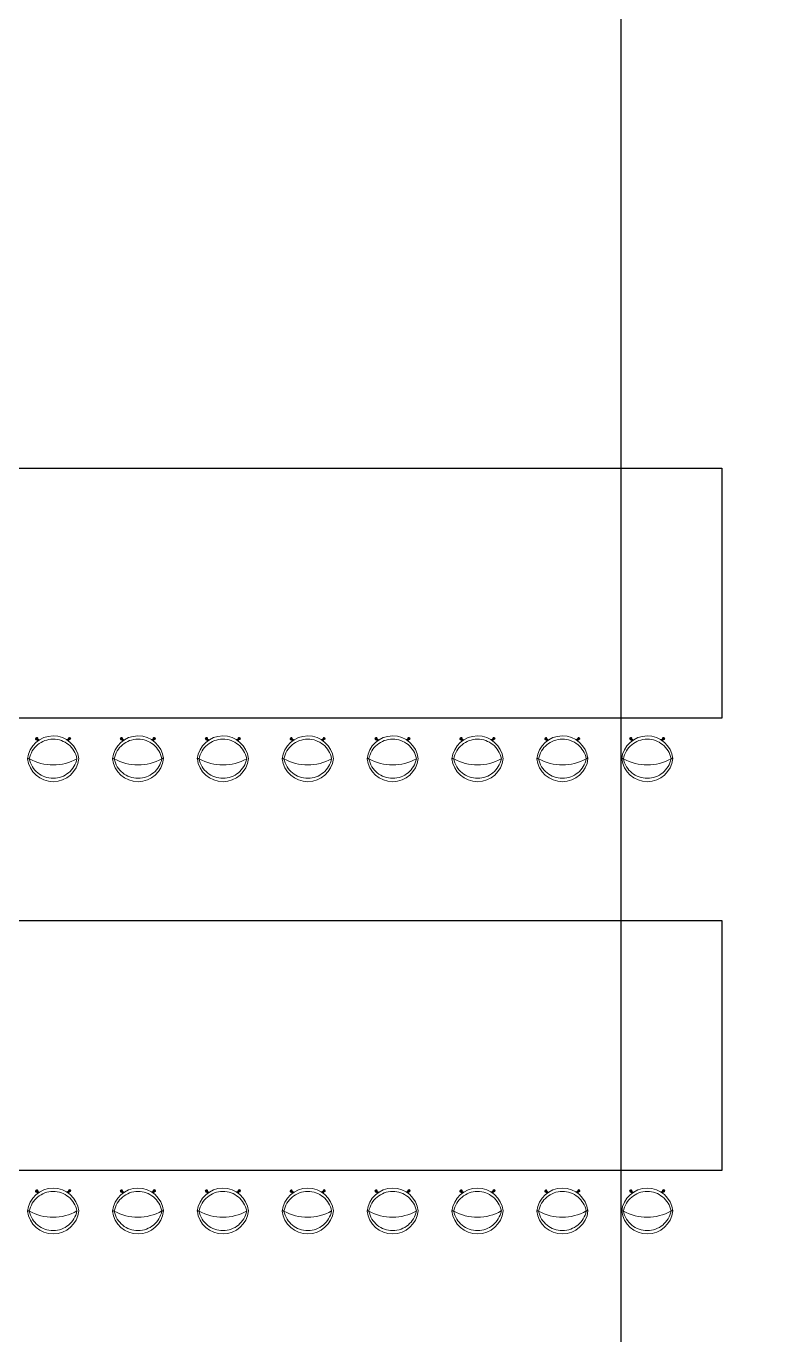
# Model space of a CAD drawing. Header units: metres. Extents: x 257 to 767, y -173 to 1.
# Drawn here: x 331.92 to 337.41, y -106.64 to -96.93 of the extents above; entities that cross this region are included whole.
import ezdxf

# ---------------------------------------------------------------- set-up
doc = ezdxf.new("R2010")
doc.units = ezdxf.units.M
doc.header["$LTSCALE"] = 10
doc.linetypes.add('HIDDEN2', pattern=[4.7625, 3.175, -1.5875])
doc.layers.get('0').update_dxf_attribs({"color": 254})
doc.layers.add('ELETEXTO LUMINÁRIAS', color=254, linetype='Continuous')
doc.layers.add('estofado', color=7, linetype='Continuous', lineweight=25)

msp = doc.modelspace()

# ---------------------------------------------------------------- hatches: boundary and pattern name
at = {"layer": 'estofado', "linetype": 'ByBlock', "lineweight": 5, "ltscale": 0.2}
h = msp.add_hatch(color=254, dxfattribs=at)
h.dxf.hatch_style = 1
h.set_gradient(color1=(193, 199, 200), one_color=1, tint=1, name='SPHERICAL')
h.paths.add_polyline_path([(331.9961, -102.2142, 0.86376), (331.9922, -102.2182), (331.9973, -102.2246, -4.344732), (332.0026, -102.2193)])
h = msp.add_hatch(color=254, dxfattribs=at)
h.dxf.hatch_style = 1
h.set_gradient(color1=(193, 199, 200), one_color=1, tint=1)
h.paths.add_polyline_path([(332.0042, -102.2332, -0.013586), (332.0128, -102.2273), (331.9961, -102.2142, 0.86376), (331.9922, -102.2182)])
h = msp.add_hatch(color=254, dxfattribs=at)
h.dxf.hatch_style = 1
h.set_gradient(color1=(193, 199, 200), one_color=1, tint=1)
h.paths.add_polyline_path([(332.221, -102.2264, -0.013586), (332.2296, -102.2323), (332.2415, -102.2171, 0.86376), (332.2375, -102.2132)])
h = msp.add_hatch(color=254, dxfattribs=at)
h.dxf.hatch_style = 1
h.set_gradient(color1=(193, 199, 200), one_color=1, tint=1, name='SPHERICAL')
h.paths.add_polyline_path([(332.2311, -102.2183), (332.2375, -102.2132, -0.86376), (332.2415, -102.2171), (332.2364, -102.2235, 4.344732)])
h = msp.add_hatch(color=254, dxfattribs=at)
h.dxf.hatch_style = 1
h.set_gradient(color1=(193, 199, 200), one_color=1, tint=1, name='SPHERICAL')
h.paths.add_polyline_path([(332.6268, -102.2142, 0.86376), (332.6229, -102.2182), (332.628, -102.2246, -4.344732), (332.6332, -102.2193)])
h = msp.add_hatch(color=254, dxfattribs=at)
h.dxf.hatch_style = 1
h.set_gradient(color1=(193, 199, 200), one_color=1, tint=1)
h.paths.add_polyline_path([(332.6349, -102.2332, -0.013586), (332.6434, -102.2273), (332.6268, -102.2142, 0.86376), (332.6229, -102.2182)])
h = msp.add_hatch(color=254, dxfattribs=at)
h.dxf.hatch_style = 1
h.set_gradient(color1=(193, 199, 200), one_color=1, tint=1)
h.paths.add_polyline_path([(332.8517, -102.2264, -0.013586), (332.8603, -102.2323), (332.8722, -102.2171, 0.86376), (332.8682, -102.2132)])
h = msp.add_hatch(color=254, dxfattribs=at)
h.dxf.hatch_style = 1
h.set_gradient(color1=(193, 199, 200), one_color=1, tint=1, name='SPHERICAL')
h.paths.add_polyline_path([(332.8618, -102.2183), (332.8682, -102.2132, -0.86376), (332.8722, -102.2171), (332.8671, -102.2235, 4.344732)])
h = msp.add_hatch(color=254, dxfattribs=at)
h.dxf.hatch_style = 1
h.set_gradient(color1=(193, 199, 200), one_color=1, tint=1, name='SPHERICAL')
h.paths.add_polyline_path([(333.2575, -102.2142, 0.86376), (333.2535, -102.2182), (333.2587, -102.2246, -4.344732), (333.2639, -102.2193)])
h = msp.add_hatch(color=254, dxfattribs=at)
h.dxf.hatch_style = 1
h.set_gradient(color1=(193, 199, 200), one_color=1, tint=1)
h.paths.add_polyline_path([(333.2656, -102.2332, -0.013586), (333.2741, -102.2273), (333.2575, -102.2142, 0.86376), (333.2535, -102.2182)])
h = msp.add_hatch(color=254, dxfattribs=at)
h.dxf.hatch_style = 1
h.set_gradient(color1=(193, 199, 200), one_color=1, tint=1)
h.paths.add_polyline_path([(333.4824, -102.2264, -0.013586), (333.4909, -102.2323), (333.5029, -102.2171, 0.86376), (333.4989, -102.2132)])
h = msp.add_hatch(color=254, dxfattribs=at)
h.dxf.hatch_style = 1
h.set_gradient(color1=(193, 199, 200), one_color=1, tint=1, name='SPHERICAL')
h.paths.add_polyline_path([(333.4925, -102.2183), (333.4989, -102.2132, -0.86376), (333.5029, -102.2171), (333.4978, -102.2235, 4.344732)])
h = msp.add_hatch(color=254, dxfattribs=at)
h.dxf.hatch_style = 1
h.set_gradient(color1=(193, 199, 200), one_color=1, tint=1, name='SPHERICAL')
h.paths.add_polyline_path([(333.8882, -102.2142, 0.86376), (333.8842, -102.2182), (333.8893, -102.2246, -4.344732), (333.8946, -102.2193)])
h = msp.add_hatch(color=254, dxfattribs=at)
h.dxf.hatch_style = 1
h.set_gradient(color1=(193, 199, 200), one_color=1, tint=1)
h.paths.add_polyline_path([(333.8963, -102.2332, -0.013586), (333.9048, -102.2273), (333.8882, -102.2142, 0.86376), (333.8842, -102.2182)])
h = msp.add_hatch(color=254, dxfattribs=at)
h.dxf.hatch_style = 1
h.set_gradient(color1=(193, 199, 200), one_color=1, tint=1)
h.paths.add_polyline_path([(334.113, -102.2264, -0.013586), (334.1216, -102.2323), (334.1335, -102.2171, 0.86376), (334.1295, -102.2132)])
h = msp.add_hatch(color=254, dxfattribs=at)
h.dxf.hatch_style = 1
h.set_gradient(color1=(193, 199, 200), one_color=1, tint=1, name='SPHERICAL')
h.paths.add_polyline_path([(334.1232, -102.2183), (334.1295, -102.2132, -0.86376), (334.1335, -102.2171), (334.1285, -102.2235, 4.344732)])
h = msp.add_hatch(color=254, dxfattribs=at)
h.dxf.hatch_style = 1
h.set_gradient(color1=(193, 199, 200), one_color=1, tint=1, name='SPHERICAL')
h.paths.add_polyline_path([(334.5189, -102.2142, 0.86376), (334.5149, -102.2182), (334.52, -102.2246, -4.344732), (334.5253, -102.2193)])
h = msp.add_hatch(color=254, dxfattribs=at)
h.dxf.hatch_style = 1
h.set_gradient(color1=(193, 199, 200), one_color=1, tint=1)
h.paths.add_polyline_path([(334.527, -102.2332, -0.013586), (334.5355, -102.2273), (334.5189, -102.2142, 0.86376), (334.5149, -102.2182)])
h = msp.add_hatch(color=254, dxfattribs=at)
h.dxf.hatch_style = 1
h.set_gradient(color1=(193, 199, 200), one_color=1, tint=1)
h.paths.add_polyline_path([(334.7437, -102.2264, -0.013586), (334.7523, -102.2323), (334.7642, -102.2171, 0.86376), (334.7602, -102.2132)])
h = msp.add_hatch(color=254, dxfattribs=at)
h.dxf.hatch_style = 1
h.set_gradient(color1=(193, 199, 200), one_color=1, tint=1, name='SPHERICAL')
h.paths.add_polyline_path([(334.7539, -102.2183), (334.7602, -102.2132, -0.86376), (334.7642, -102.2171), (334.7592, -102.2235, 4.344732)])
h = msp.add_hatch(color=254, dxfattribs=at)
h.dxf.hatch_style = 1
h.set_gradient(color1=(193, 199, 200), one_color=1, tint=1, name='SPHERICAL')
h.paths.add_polyline_path([(335.1496, -102.2142, 0.86376), (335.1456, -102.2182), (335.1507, -102.2246, -4.344732), (335.156, -102.2193)])
h = msp.add_hatch(color=254, dxfattribs=at)
h.dxf.hatch_style = 1
h.set_gradient(color1=(193, 199, 200), one_color=1, tint=1)
h.paths.add_polyline_path([(335.1576, -102.2332, -0.013586), (335.1662, -102.2273), (335.1496, -102.2142, 0.86376), (335.1456, -102.2182)])
h = msp.add_hatch(color=254, dxfattribs=at)
h.dxf.hatch_style = 1
h.set_gradient(color1=(193, 199, 200), one_color=1, tint=1)
h.paths.add_polyline_path([(335.3744, -102.2264, -0.013586), (335.383, -102.2323), (335.3949, -102.2171, 0.86376), (335.3909, -102.2132)])
h = msp.add_hatch(color=254, dxfattribs=at)
h.dxf.hatch_style = 1
h.set_gradient(color1=(193, 199, 200), one_color=1, tint=1, name='SPHERICAL')
h.paths.add_polyline_path([(335.3845, -102.2183), (335.3909, -102.2132, -0.86376), (335.3949, -102.2171), (335.3899, -102.2235, 4.344732)])
h = msp.add_hatch(color=254, dxfattribs=at)
h.dxf.hatch_style = 1
h.set_gradient(color1=(193, 199, 200), one_color=1, tint=1, name='SPHERICAL')
h.paths.add_polyline_path([(335.7802, -102.2142, 0.86376), (335.7763, -102.2182), (335.7814, -102.2246, -4.344732), (335.7867, -102.2193)])
h = msp.add_hatch(color=254, dxfattribs=at)
h.dxf.hatch_style = 1
h.set_gradient(color1=(193, 199, 200), one_color=1, tint=1)
h.paths.add_polyline_path([(335.7883, -102.2332, -0.013586), (335.7969, -102.2273), (335.7802, -102.2142, 0.86376), (335.7763, -102.2182)])
h = msp.add_hatch(color=254, dxfattribs=at)
h.dxf.hatch_style = 1
h.set_gradient(color1=(193, 199, 200), one_color=1, tint=1)
h.paths.add_polyline_path([(336.0051, -102.2264, -0.013586), (336.0137, -102.2323), (336.0256, -102.2171, 0.86376), (336.0216, -102.2132)])
h = msp.add_hatch(color=254, dxfattribs=at)
h.dxf.hatch_style = 1
h.set_gradient(color1=(193, 199, 200), one_color=1, tint=1, name='SPHERICAL')
h.paths.add_polyline_path([(336.0152, -102.2183), (336.0216, -102.2132, -0.86376), (336.0256, -102.2171), (336.0205, -102.2235, 4.344732)])
h = msp.add_hatch(color=254, dxfattribs=at)
h.dxf.hatch_style = 1
h.set_gradient(color1=(193, 199, 200), one_color=1, tint=1, name='SPHERICAL')
h.paths.add_polyline_path([(336.4109, -102.2142, 0.86376), (336.407, -102.2182), (336.4121, -102.2246, -4.344732), (336.4173, -102.2193)])
h = msp.add_hatch(color=254, dxfattribs=at)
h.dxf.hatch_style = 1
h.set_gradient(color1=(193, 199, 200), one_color=1, tint=1)
h.paths.add_polyline_path([(336.419, -102.2332, -0.013586), (336.4275, -102.2273), (336.4109, -102.2142, 0.86376), (336.407, -102.2182)])
h = msp.add_hatch(color=254, dxfattribs=at)
h.dxf.hatch_style = 1
h.set_gradient(color1=(193, 199, 200), one_color=1, tint=1)
h.paths.add_polyline_path([(336.6358, -102.2264, -0.013586), (336.6444, -102.2323), (336.6563, -102.2171, 0.86376), (336.6523, -102.2132)])
h = msp.add_hatch(color=254, dxfattribs=at)
h.dxf.hatch_style = 1
h.set_gradient(color1=(193, 199, 200), one_color=1, tint=1, name='SPHERICAL')
h.paths.add_polyline_path([(336.6459, -102.2183), (336.6523, -102.2132, -0.86376), (336.6563, -102.2171), (336.6512, -102.2235, 4.344732)])
h = msp.add_hatch(color=254, dxfattribs=at)
h.dxf.hatch_style = 1
h.set_gradient(color1=(193, 199, 200), one_color=1, tint=1, name='SPHERICAL')
h.paths.add_polyline_path([(331.9961, -105.5724, 0.86376), (331.9922, -105.5764), (331.9973, -105.5828, -4.344732), (332.0026, -105.5775)])
h = msp.add_hatch(color=254, dxfattribs=at)
h.dxf.hatch_style = 1
h.set_gradient(color1=(193, 199, 200), one_color=1, tint=1)
h.paths.add_polyline_path([(332.0042, -105.5914, -0.013586), (332.0128, -105.5855), (331.9961, -105.5724, 0.86376), (331.9922, -105.5764)])
h = msp.add_hatch(color=254, dxfattribs=at)
h.dxf.hatch_style = 1
h.set_gradient(color1=(193, 199, 200), one_color=1, tint=1)
h.paths.add_polyline_path([(332.221, -105.5846, -0.013586), (332.2296, -105.5905), (332.2415, -105.5753, 0.86376), (332.2375, -105.5714)])
h = msp.add_hatch(color=254, dxfattribs=at)
h.dxf.hatch_style = 1
h.set_gradient(color1=(193, 199, 200), one_color=1, tint=1, name='SPHERICAL')
h.paths.add_polyline_path([(332.2311, -105.5765), (332.2375, -105.5714, -0.86376), (332.2415, -105.5753), (332.2364, -105.5817, 4.344732)])
h = msp.add_hatch(color=254, dxfattribs=at)
h.dxf.hatch_style = 1
h.set_gradient(color1=(193, 199, 200), one_color=1, tint=1, name='SPHERICAL')
h.paths.add_polyline_path([(332.6268, -105.5724, 0.86376), (332.6229, -105.5764), (332.628, -105.5828, -4.344732), (332.6332, -105.5775)])
h = msp.add_hatch(color=254, dxfattribs=at)
h.dxf.hatch_style = 1
h.set_gradient(color1=(193, 199, 200), one_color=1, tint=1)
h.paths.add_polyline_path([(332.6349, -105.5914, -0.013586), (332.6434, -105.5855), (332.6268, -105.5724, 0.86376), (332.6229, -105.5764)])
h = msp.add_hatch(color=254, dxfattribs=at)
h.dxf.hatch_style = 1
h.set_gradient(color1=(193, 199, 200), one_color=1, tint=1)
h.paths.add_polyline_path([(332.8517, -105.5846, -0.013586), (332.8603, -105.5905), (332.8722, -105.5753, 0.86376), (332.8682, -105.5714)])
h = msp.add_hatch(color=254, dxfattribs=at)
h.dxf.hatch_style = 1
h.set_gradient(color1=(193, 199, 200), one_color=1, tint=1, name='SPHERICAL')
h.paths.add_polyline_path([(332.8618, -105.5765), (332.8682, -105.5714, -0.86376), (332.8722, -105.5753), (332.8671, -105.5817, 4.344732)])
h = msp.add_hatch(color=254, dxfattribs=at)
h.dxf.hatch_style = 1
h.set_gradient(color1=(193, 199, 200), one_color=1, tint=1, name='SPHERICAL')
h.paths.add_polyline_path([(333.2575, -105.5724, 0.86376), (333.2535, -105.5764), (333.2587, -105.5828, -4.344732), (333.2639, -105.5775)])
h = msp.add_hatch(color=254, dxfattribs=at)
h.dxf.hatch_style = 1
h.set_gradient(color1=(193, 199, 200), one_color=1, tint=1)
h.paths.add_polyline_path([(333.2656, -105.5914, -0.013586), (333.2741, -105.5855), (333.2575, -105.5724, 0.86376), (333.2535, -105.5764)])
h = msp.add_hatch(color=254, dxfattribs=at)
h.dxf.hatch_style = 1
h.set_gradient(color1=(193, 199, 200), one_color=1, tint=1)
h.paths.add_polyline_path([(333.4824, -105.5846, -0.013586), (333.4909, -105.5905), (333.5029, -105.5753, 0.86376), (333.4989, -105.5714)])
h = msp.add_hatch(color=254, dxfattribs=at)
h.dxf.hatch_style = 1
h.set_gradient(color1=(193, 199, 200), one_color=1, tint=1, name='SPHERICAL')
h.paths.add_polyline_path([(333.4925, -105.5765), (333.4989, -105.5714, -0.86376), (333.5029, -105.5753), (333.4978, -105.5817, 4.344732)])
h = msp.add_hatch(color=254, dxfattribs=at)
h.dxf.hatch_style = 1
h.set_gradient(color1=(193, 199, 200), one_color=1, tint=1, name='SPHERICAL')
h.paths.add_polyline_path([(333.8882, -105.5724, 0.86376), (333.8842, -105.5764), (333.8893, -105.5828, -4.344732), (333.8946, -105.5775)])
h = msp.add_hatch(color=254, dxfattribs=at)
h.dxf.hatch_style = 1
h.set_gradient(color1=(193, 199, 200), one_color=1, tint=1)
h.paths.add_polyline_path([(333.8963, -105.5914, -0.013586), (333.9048, -105.5855), (333.8882, -105.5724, 0.86376), (333.8842, -105.5764)])
h = msp.add_hatch(color=254, dxfattribs=at)
h.dxf.hatch_style = 1
h.set_gradient(color1=(193, 199, 200), one_color=1, tint=1)
h.paths.add_polyline_path([(334.113, -105.5846, -0.013586), (334.1216, -105.5905), (334.1335, -105.5753, 0.86376), (334.1295, -105.5714)])
h = msp.add_hatch(color=254, dxfattribs=at)
h.dxf.hatch_style = 1
h.set_gradient(color1=(193, 199, 200), one_color=1, tint=1, name='SPHERICAL')
h.paths.add_polyline_path([(334.1232, -105.5765), (334.1295, -105.5714, -0.86376), (334.1335, -105.5753), (334.1285, -105.5817, 4.344732)])
h = msp.add_hatch(color=254, dxfattribs=at)
h.dxf.hatch_style = 1
h.set_gradient(color1=(193, 199, 200), one_color=1, tint=1, name='SPHERICAL')
h.paths.add_polyline_path([(334.5189, -105.5724, 0.86376), (334.5149, -105.5764), (334.52, -105.5828, -4.344732), (334.5253, -105.5775)])
h = msp.add_hatch(color=254, dxfattribs=at)
h.dxf.hatch_style = 1
h.set_gradient(color1=(193, 199, 200), one_color=1, tint=1)
h.paths.add_polyline_path([(334.527, -105.5914, -0.013586), (334.5355, -105.5855), (334.5189, -105.5724, 0.86376), (334.5149, -105.5764)])
h = msp.add_hatch(color=254, dxfattribs=at)
h.dxf.hatch_style = 1
h.set_gradient(color1=(193, 199, 200), one_color=1, tint=1)
h.paths.add_polyline_path([(334.7437, -105.5846, -0.013586), (334.7523, -105.5905), (334.7642, -105.5753, 0.86376), (334.7602, -105.5714)])
h = msp.add_hatch(color=254, dxfattribs=at)
h.dxf.hatch_style = 1
h.set_gradient(color1=(193, 199, 200), one_color=1, tint=1, name='SPHERICAL')
h.paths.add_polyline_path([(334.7539, -105.5765), (334.7602, -105.5714, -0.86376), (334.7642, -105.5753), (334.7592, -105.5817, 4.344732)])
h = msp.add_hatch(color=254, dxfattribs=at)
h.dxf.hatch_style = 1
h.set_gradient(color1=(193, 199, 200), one_color=1, tint=1, name='SPHERICAL')
h.paths.add_polyline_path([(335.1496, -105.5724, 0.86376), (335.1456, -105.5764), (335.1507, -105.5828, -4.344732), (335.156, -105.5775)])
h = msp.add_hatch(color=254, dxfattribs=at)
h.dxf.hatch_style = 1
h.set_gradient(color1=(193, 199, 200), one_color=1, tint=1)
h.paths.add_polyline_path([(335.1576, -105.5914, -0.013586), (335.1662, -105.5855), (335.1496, -105.5724, 0.86376), (335.1456, -105.5764)])
h = msp.add_hatch(color=254, dxfattribs=at)
h.dxf.hatch_style = 1
h.set_gradient(color1=(193, 199, 200), one_color=1, tint=1)
h.paths.add_polyline_path([(335.3744, -105.5846, -0.013586), (335.383, -105.5905), (335.3949, -105.5753, 0.86376), (335.3909, -105.5714)])
h = msp.add_hatch(color=254, dxfattribs=at)
h.dxf.hatch_style = 1
h.set_gradient(color1=(193, 199, 200), one_color=1, tint=1, name='SPHERICAL')
h.paths.add_polyline_path([(335.3845, -105.5765), (335.3909, -105.5714, -0.86376), (335.3949, -105.5753), (335.3899, -105.5817, 4.344732)])
h = msp.add_hatch(color=254, dxfattribs=at)
h.dxf.hatch_style = 1
h.set_gradient(color1=(193, 199, 200), one_color=1, tint=1, name='SPHERICAL')
h.paths.add_polyline_path([(335.7802, -105.5724, 0.86376), (335.7763, -105.5764), (335.7814, -105.5828, -4.344732), (335.7867, -105.5775)])
h = msp.add_hatch(color=254, dxfattribs=at)
h.dxf.hatch_style = 1
h.set_gradient(color1=(193, 199, 200), one_color=1, tint=1)
h.paths.add_polyline_path([(335.7883, -105.5914, -0.013586), (335.7969, -105.5855), (335.7802, -105.5724, 0.86376), (335.7763, -105.5764)])
h = msp.add_hatch(color=254, dxfattribs=at)
h.dxf.hatch_style = 1
h.set_gradient(color1=(193, 199, 200), one_color=1, tint=1)
h.paths.add_polyline_path([(336.0051, -105.5846, -0.013586), (336.0137, -105.5905), (336.0256, -105.5753, 0.86376), (336.0216, -105.5714)])
h = msp.add_hatch(color=254, dxfattribs=at)
h.dxf.hatch_style = 1
h.set_gradient(color1=(193, 199, 200), one_color=1, tint=1, name='SPHERICAL')
h.paths.add_polyline_path([(336.0152, -105.5765), (336.0216, -105.5714, -0.86376), (336.0256, -105.5753), (336.0205, -105.5817, 4.344732)])
h = msp.add_hatch(color=254, dxfattribs=at)
h.dxf.hatch_style = 1
h.set_gradient(color1=(193, 199, 200), one_color=1, tint=1, name='SPHERICAL')
h.paths.add_polyline_path([(336.4109, -105.5724, 0.86376), (336.407, -105.5764), (336.4121, -105.5828, -4.344732), (336.4173, -105.5775)])
h = msp.add_hatch(color=254, dxfattribs=at)
h.dxf.hatch_style = 1
h.set_gradient(color1=(193, 199, 200), one_color=1, tint=1)
h.paths.add_polyline_path([(336.419, -105.5914, -0.013586), (336.4275, -105.5855), (336.4109, -105.5724, 0.86376), (336.407, -105.5764)])
h = msp.add_hatch(color=254, dxfattribs=at)
h.dxf.hatch_style = 1
h.set_gradient(color1=(193, 199, 200), one_color=1, tint=1)
h.paths.add_polyline_path([(336.6358, -105.5846, -0.013586), (336.6444, -105.5905), (336.6563, -105.5753, 0.86376), (336.6523, -105.5714)])
h = msp.add_hatch(color=254, dxfattribs=at)
h.dxf.hatch_style = 1
h.set_gradient(color1=(193, 199, 200), one_color=1, tint=1, name='SPHERICAL')
h.paths.add_polyline_path([(336.6459, -105.5765), (336.6523, -105.5714, -0.86376), (336.6563, -105.5753), (336.6512, -105.5817, 4.344732)])

# ---------------------------------------------------------------- linework, layer by layer
at = {"color": 254}
for points in [[(321.1387, -100.2074), (337.0866, -100.2074), (337.0866, -102.0656), (321.1387, -102.0656)], [(321.1387, -103.5656), (337.0866, -103.5656), (337.0866, -105.4238), (321.1387, -105.4238)]]:
    msp.add_lwpolyline(points, close=True, dxfattribs=at)
at = {"layer": 'ELETEXTO LUMINÁRIAS', "color": 254}
msp.add_lwpolyline([(336.338, -79.4377), (369.5166, -79.4377), (369.5166, -119.0529), (336.338, -119.0529)], close=True, dxfattribs=at)
at = {"layer": 'estofado', "color": 254, "linetype": 'ByBlock', "lineweight": 5, "ltscale": 0.2}
for p, q in [((331.9922, -102.2182), (332.0042, -102.2332)), ((331.9961, -102.2142), (332.0128, -102.2273)), ((332.2375, -102.2132), (332.221, -102.2264)), ((332.2415, -102.2171), (332.2296, -102.2323)), ((332.6229, -102.2182), (332.6349, -102.2332)), ((332.6268, -102.2142), (332.6434, -102.2273)), ((332.8682, -102.2132), (332.8517, -102.2264)), ((332.8722, -102.2171), (332.8603, -102.2323)), ((333.2535, -102.2182), (333.2656, -102.2332)), ((333.2575, -102.2142), (333.2741, -102.2273)), ((333.4989, -102.2132), (333.4824, -102.2264)), ((333.5029, -102.2171), (333.4909, -102.2323)), ((333.8842, -102.2182), (333.8963, -102.2332)), ((333.8882, -102.2142), (333.9048, -102.2273)), ((334.1295, -102.2132), (334.113, -102.2264)), ((334.1335, -102.2171), (334.1216, -102.2323)), ((334.5149, -102.2182), (334.527, -102.2332)), ((334.5189, -102.2142), (334.5355, -102.2273)), ((334.7602, -102.2132), (334.7437, -102.2264)), ((334.7642, -102.2171), (334.7523, -102.2323)), ((335.1456, -102.2182), (335.1576, -102.2332)), ((335.1496, -102.2142), (335.1662, -102.2273)), ((335.3909, -102.2132), (335.3744, -102.2264)), ((335.3949, -102.2171), (335.383, -102.2323)), ((335.7763, -102.2182), (335.7883, -102.2332)), ((335.7802, -102.2142), (335.7969, -102.2273)), ((336.0216, -102.2132), (336.0051, -102.2264)), ((336.0256, -102.2171), (336.0137, -102.2323)), ((336.407, -102.2182), (336.419, -102.2332)), ((336.4109, -102.2142), (336.4275, -102.2273)), ((336.6523, -102.2132), (336.6358, -102.2264)), ((336.6563, -102.2171), (336.6444, -102.2323)), ((331.9922, -105.5764), (332.0042, -105.5914)), ((331.9961, -105.5724), (332.0128, -105.5855)), ((332.2375, -105.5714), (332.221, -105.5846)), ((332.2415, -105.5753), (332.2296, -105.5905)), ((332.6229, -105.5764), (332.6349, -105.5914)), ((332.6268, -105.5724), (332.6434, -105.5855)), ((332.8682, -105.5714), (332.8517, -105.5846)), ((332.8722, -105.5753), (332.8603, -105.5905)), ((333.2535, -105.5764), (333.2656, -105.5914)), ((333.2575, -105.5724), (333.2741, -105.5855)), ((333.4989, -105.5714), (333.4824, -105.5846)), ((333.5029, -105.5753), (333.4909, -105.5905)), ((333.8842, -105.5764), (333.8963, -105.5914)), ((333.8882, -105.5724), (333.9048, -105.5855)), ((334.1295, -105.5714), (334.113, -105.5846)), ((334.1335, -105.5753), (334.1216, -105.5905)), ((334.5149, -105.5764), (334.527, -105.5914)), ((334.5189, -105.5724), (334.5355, -105.5855)), ((334.7602, -105.5714), (334.7437, -105.5846)), ((334.7642, -105.5753), (334.7523, -105.5905)), ((335.1456, -105.5764), (335.1576, -105.5914)), ((335.1496, -105.5724), (335.1662, -105.5855)), ((335.3909, -105.5714), (335.3744, -105.5846)), ((335.3949, -105.5753), (335.383, -105.5905)), ((335.7763, -105.5764), (335.7883, -105.5914)), ((335.7802, -105.5724), (335.7969, -105.5855)), ((336.0216, -105.5714), (336.0051, -105.5846)), ((336.0256, -105.5753), (336.0137, -105.5905)), ((336.407, -105.5764), (336.419, -105.5914)), ((336.4109, -105.5724), (336.4275, -105.5855)), ((336.6523, -105.5714), (336.6358, -105.5846)), ((336.6563, -105.5753), (336.6444, -105.5905))]:
    msp.add_line(p, q, dxfattribs=at)
at = {"layer": 'estofado', "color": 254, "lineweight": 13}
for centre, start, end in [((332.1176, -102.3872), 6.60644, 173.88712), ((332.7483, -102.3872), 6.60644, 173.88712), ((333.3789, -102.3872), 6.60644, 173.88712), ((334.0096, -102.3872), 6.60644, 173.88712), ((334.6403, -102.3872), 6.60644, 173.88712), ((335.271, -102.3872), 6.60644, 173.88712), ((335.9017, -102.3872), 6.60644, 173.88712), ((336.5324, -102.3872), 6.60644, 173.88712), ((332.1174, -102.3448), 186.60644, 353.88712), ((332.7481, -102.3448), 186.60644, 353.88712), ((333.3788, -102.3448), 186.60644, 353.88712), ((334.0094, -102.3448), 186.60644, 353.88712), ((334.6401, -102.3448), 186.60644, 353.88712), ((335.2708, -102.3448), 186.60644, 353.88712), ((335.9015, -102.3448), 186.60644, 353.88712), ((336.5322, -102.3448), 186.60644, 353.88712), ((332.1176, -105.7454), 6.60644, 173.88712), ((332.7483, -105.7454), 6.60644, 173.88712), ((333.3789, -105.7454), 6.60644, 173.88712), ((334.0096, -105.7454), 6.60644, 173.88712), ((334.6403, -105.7454), 6.60644, 173.88712), ((335.271, -105.7454), 6.60644, 173.88712), ((335.9017, -105.7454), 6.60644, 173.88712), ((336.5324, -105.7454), 6.60644, 173.88712), ((332.1174, -105.703), 186.60644, 353.88712), ((332.7481, -105.703), 186.60644, 353.88712), ((333.3788, -105.703), 186.60644, 353.88712), ((334.0094, -105.703), 186.60644, 353.88712), ((334.6401, -105.703), 186.60644, 353.88712), ((335.2708, -105.703), 186.60644, 353.88712), ((335.9015, -105.703), 186.60644, 353.88712), ((336.5322, -105.703), 186.60644, 353.88712)]:
    msp.add_arc(centre, 0.1912, start, end, dxfattribs=at)
at = {"layer": 'estofado', "color": 254, "linetype": 'ByBlock', "lineweight": 5, "ltscale": 0.2}
for centre, radius, start, end in [((331.9945, -102.2165), 0.00855, 341.17014, 289.32343), ((331.9945, -102.2165), 0.00284, 53.60848, 216.88509), ((332.2392, -102.2154), 0.00855, 251.17014, 199.32343), ((332.2392, -102.2154), 0.00284, 323.60848, 126.88509), ((332.6251, -102.2165), 0.00855, 341.17014, 289.32343), ((332.6251, -102.2165), 0.00284, 53.60848, 216.88509), ((332.8699, -102.2154), 0.00855, 251.17014, 199.32343), ((332.8699, -102.2154), 0.00284, 323.60848, 126.88509), ((333.2558, -102.2165), 0.00855, 341.17014, 289.32343), ((333.2558, -102.2165), 0.00284, 53.60848, 216.88509), ((333.5006, -102.2154), 0.00855, 251.17014, 199.32343), ((333.5006, -102.2154), 0.00284, 323.60848, 126.88509), ((333.8865, -102.2165), 0.00855, 341.17014, 289.32343), ((333.8865, -102.2165), 0.00284, 53.60848, 216.88509), ((334.1313, -102.2154), 0.00855, 251.17014, 199.32343), ((334.1313, -102.2154), 0.00284, 323.60848, 126.88509), ((334.5172, -102.2165), 0.00855, 341.17014, 289.32343), ((334.5172, -102.2165), 0.00284, 53.60848, 216.88509), ((334.7619, -102.2154), 0.00855, 251.17014, 199.32343), ((334.7619, -102.2154), 0.00284, 323.60848, 126.88509), ((335.1479, -102.2165), 0.00855, 341.17014, 289.32343), ((335.1479, -102.2165), 0.00284, 53.60848, 216.88509), ((335.3926, -102.2154), 0.00855, 251.17014, 199.32343), ((335.3926, -102.2154), 0.00284, 323.60848, 126.88509), ((335.7786, -102.2165), 0.00855, 341.17014, 289.32343), ((335.7786, -102.2165), 0.00284, 53.60848, 216.88509), ((336.0233, -102.2154), 0.00855, 251.17014, 199.32343), ((336.0233, -102.2154), 0.00284, 323.60848, 126.88509), ((336.4092, -102.2165), 0.00855, 341.17014, 289.32343), ((336.4092, -102.2165), 0.00284, 53.60848, 216.88509), ((336.654, -102.2154), 0.00855, 251.17014, 199.32343), ((336.654, -102.2154), 0.00284, 323.60848, 126.88509), ((331.9945, -105.5747), 0.00855, 341.17014, 289.32343), ((331.9945, -105.5747), 0.00284, 53.60848, 216.88509), ((332.2392, -105.5736), 0.00855, 251.17014, 199.32343), ((332.2392, -105.5736), 0.00284, 323.60848, 126.88509), ((332.6251, -105.5747), 0.00855, 341.17014, 289.32343), ((332.6251, -105.5747), 0.00284, 53.60848, 216.88509), ((332.8699, -105.5736), 0.00855, 251.17014, 199.32343), ((332.8699, -105.5736), 0.00284, 323.60848, 126.88509), ((333.2558, -105.5747), 0.00855, 341.17014, 289.32343), ((333.2558, -105.5747), 0.00284, 53.60848, 216.88509), ((333.5006, -105.5736), 0.00855, 251.17014, 199.32343), ((333.5006, -105.5736), 0.00284, 323.60848, 126.88509), ((333.8865, -105.5747), 0.00855, 341.17014, 289.32343), ((333.8865, -105.5747), 0.00284, 53.60848, 216.88509), ((334.1313, -105.5736), 0.00855, 251.17014, 199.32343), ((334.1313, -105.5736), 0.00284, 323.60848, 126.88509), ((334.5172, -105.5747), 0.00855, 341.17014, 289.32343), ((334.5172, -105.5747), 0.00284, 53.60848, 216.88509), ((334.7619, -105.5736), 0.00855, 251.17014, 199.32343), ((334.7619, -105.5736), 0.00284, 323.60848, 126.88509), ((335.1479, -105.5747), 0.00855, 341.17014, 289.32343), ((335.1479, -105.5747), 0.00284, 53.60848, 216.88509), ((335.3926, -105.5736), 0.00855, 251.17014, 199.32343), ((335.3926, -105.5736), 0.00284, 323.60848, 126.88509), ((335.7786, -105.5747), 0.00855, 341.17014, 289.32343), ((335.7786, -105.5747), 0.00284, 53.60848, 216.88509), ((336.0233, -105.5736), 0.00855, 251.17014, 199.32343), ((336.0233, -105.5736), 0.00284, 323.60848, 126.88509), ((336.4092, -105.5747), 0.00855, 341.17014, 289.32343), ((336.4092, -105.5747), 0.00284, 53.60848, 216.88509), ((336.654, -105.5736), 0.00855, 251.17014, 199.32343), ((336.654, -105.5736), 0.00284, 323.60848, 126.88509)]:
    msp.add_arc(centre, radius, start, end, dxfattribs=at)
at = {"layer": 'estofado', "color": 254, "linetype": 'HIDDEN2', "lineweight": 5, "ltscale": 0.2}
for centre, radius, start, end in [((332.1176, -102.4008), 0.1804, 11.36764, 169.12592), ((332.7483, -102.4008), 0.1804, 11.36764, 169.12592), ((333.379, -102.4008), 0.1804, 11.36764, 169.12592), ((334.0097, -102.4008), 0.1804, 11.36764, 169.12592), ((334.6404, -102.4008), 0.1804, 11.36764, 169.12592), ((335.271, -102.4008), 0.1804, 11.36764, 169.12592), ((335.9017, -102.4008), 0.1804, 11.36764, 169.12592), ((336.5324, -102.4008), 0.1804, 11.36764, 169.12592), ((331.9415, -102.3516), 0.0152, 210.3093, 266.12382), ((332.1161, -102.0483), 0.3637, 241.12984, 299.36372), ((332.1173, -102.3307), 0.1805, 191.52563, 348.96794), ((332.5722, -102.3516), 0.0152, 210.3093, 266.12382), ((332.7468, -102.0483), 0.3637, 241.12984, 299.36372), ((332.748, -102.3307), 0.1805, 191.52563, 348.96794), ((332.924, -102.3501), 0.0152, 274.36974, 330.18427), ((333.2029, -102.3516), 0.0152, 210.3093, 266.12382), ((333.3775, -102.0483), 0.3637, 241.12984, 299.36372), ((333.3787, -102.3307), 0.1805, 191.52563, 348.96794), ((333.8336, -102.3516), 0.0152, 210.3093, 266.12382), ((334.0082, -102.0483), 0.3637, 241.12984, 299.36372), ((334.0094, -102.3307), 0.1805, 191.52563, 348.96794), ((334.4643, -102.3516), 0.0152, 210.3093, 266.12382), ((334.6388, -102.0483), 0.3637, 241.12984, 299.36372), ((334.6401, -102.3307), 0.1805, 191.52563, 348.96794), ((335.0949, -102.3516), 0.0152, 210.3093, 266.12382), ((335.2695, -102.0483), 0.3637, 241.12984, 299.36372), ((335.2707, -102.3307), 0.1805, 191.52563, 348.96794), ((335.7256, -102.3516), 0.0152, 210.3093, 266.12382), ((335.9002, -102.0483), 0.3637, 241.12984, 299.36372), ((335.9014, -102.3307), 0.1805, 191.52563, 348.96794), ((336.0774, -102.3501), 0.0152, 274.36974, 330.18427), ((336.3563, -102.3516), 0.0152, 210.3093, 266.12382), ((336.5309, -102.0483), 0.3637, 241.12984, 299.36372), ((336.5321, -102.3307), 0.1805, 191.52563, 348.96794), ((336.7081, -102.3501), 0.0152, 274.36974, 330.18427), ((332.1176, -105.759), 0.1804, 11.36764, 169.12592), ((332.7483, -105.759), 0.1804, 11.36764, 169.12592), ((333.379, -105.759), 0.1804, 11.36764, 169.12592), ((334.0097, -105.759), 0.1804, 11.36764, 169.12592), ((334.6404, -105.759), 0.1804, 11.36764, 169.12592), ((335.271, -105.759), 0.1804, 11.36764, 169.12592), ((335.9017, -105.759), 0.1804, 11.36764, 169.12592), ((336.5324, -105.759), 0.1804, 11.36764, 169.12592), ((332.924, -105.7083), 0.0152, 274.36974, 330.18427), ((336.0774, -105.7083), 0.0152, 274.36974, 330.18427), ((336.7081, -105.7083), 0.0152, 274.36974, 330.18427), ((331.9415, -105.7098), 0.0152, 210.3093, 266.12382), ((332.1161, -105.4065), 0.3637, 241.12984, 299.36372), ((332.1173, -105.6889), 0.1805, 191.52563, 348.96794), ((332.5722, -105.7098), 0.0152, 210.3093, 266.12382), ((332.7468, -105.4065), 0.3637, 241.12984, 299.36372), ((332.748, -105.6889), 0.1805, 191.52563, 348.96794), ((333.2029, -105.7098), 0.0152, 210.3093, 266.12382), ((333.3775, -105.4065), 0.3637, 241.12984, 299.36372), ((333.3787, -105.6889), 0.1805, 191.52563, 348.96794), ((333.8336, -105.7098), 0.0152, 210.3093, 266.12382), ((334.0082, -105.4065), 0.3637, 241.12984, 299.36372), ((334.0094, -105.6889), 0.1805, 191.52563, 348.96794), ((334.4643, -105.7098), 0.0152, 210.3093, 266.12382), ((334.6388, -105.4065), 0.3637, 241.12984, 299.36372), ((334.6401, -105.6889), 0.1805, 191.52563, 348.96794), ((335.0949, -105.7098), 0.0152, 210.3093, 266.12382), ((335.2695, -105.4065), 0.3637, 241.12984, 299.36372), ((335.2707, -105.6889), 0.1805, 191.52563, 348.96794), ((335.7256, -105.7098), 0.0152, 210.3093, 266.12382), ((335.9002, -105.4065), 0.3637, 241.12984, 299.36372), ((335.9014, -105.6889), 0.1805, 191.52563, 348.96794), ((336.3563, -105.7098), 0.0152, 210.3093, 266.12382), ((336.5309, -105.4065), 0.3637, 241.12984, 299.36372), ((336.5321, -105.6889), 0.1805, 191.52563, 348.96794)]:
    msp.add_arc(centre, radius, start, end, dxfattribs=at)

doc.saveas('drawing.dxf')
